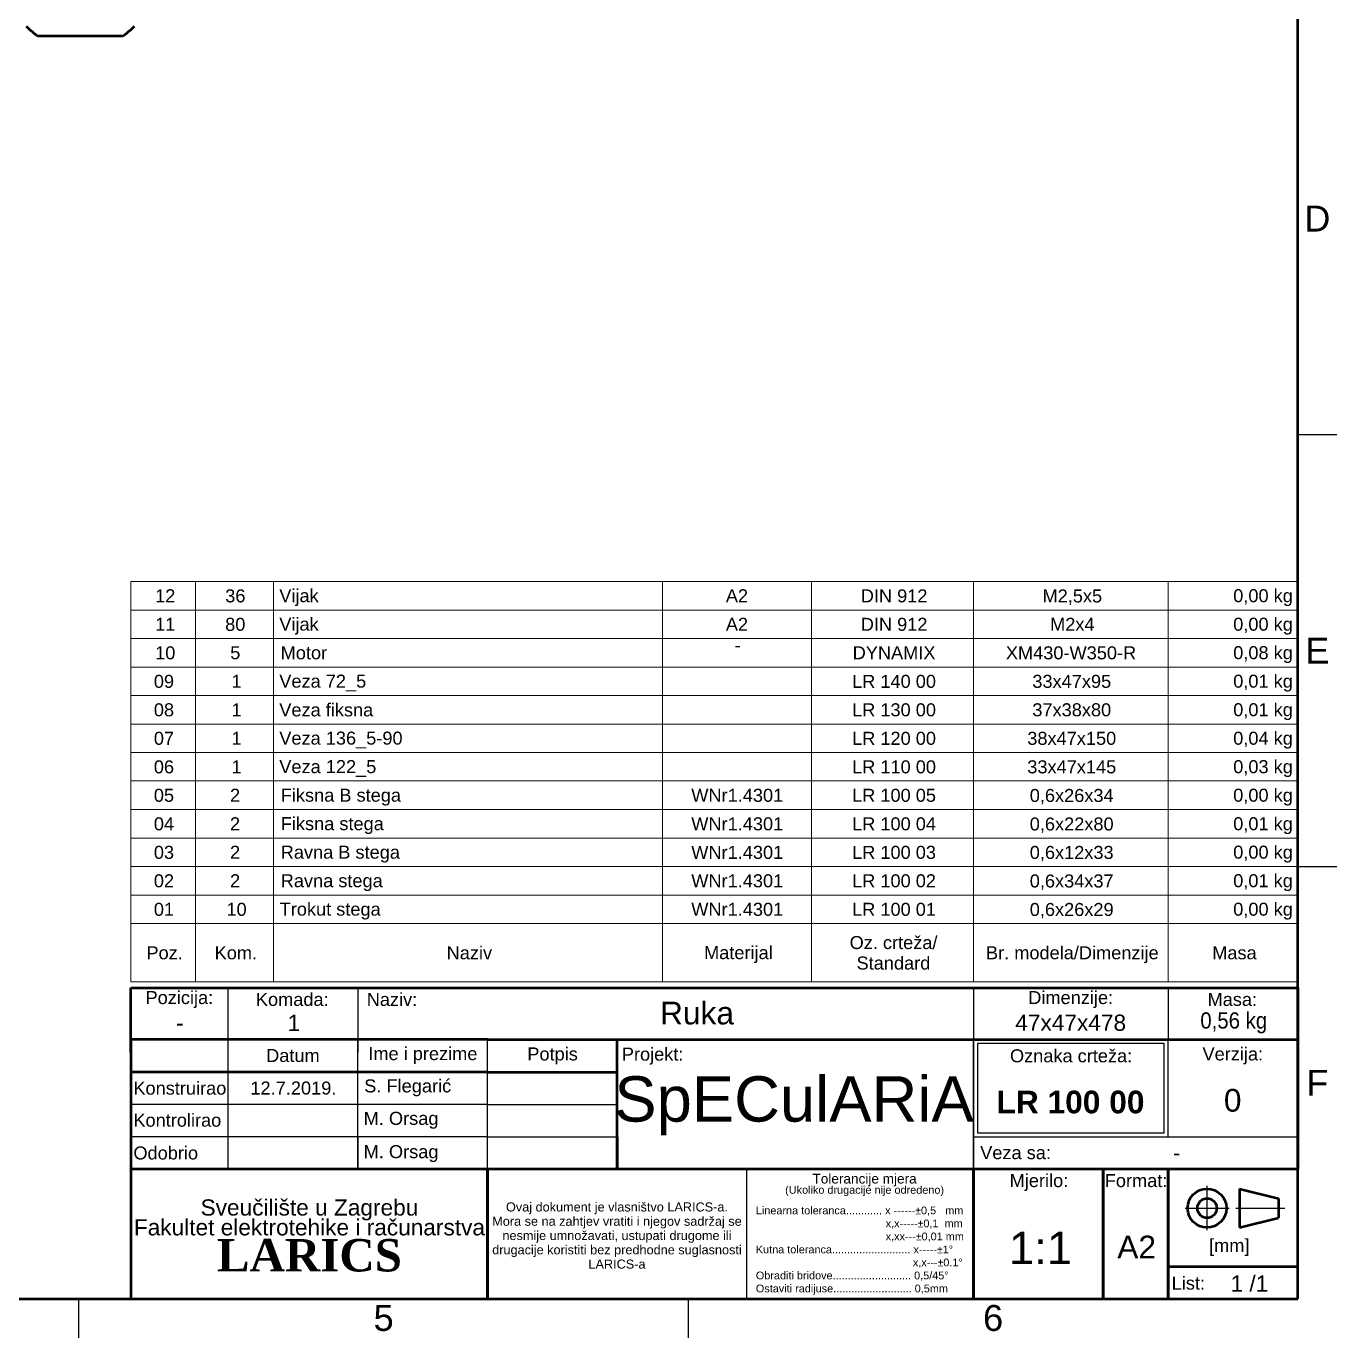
# Model space of a CAD drawing. Header units: millimetres. Extents: x 0 to 590, y 4 to 416.
# Drawn here: x 387.9 to 590, y 4 to 206.3 of the extents above; entities that cross this region are included whole.
import ezdxf
from ezdxf.enums import TextEntityAlignment as Align

# ---------------------------------------------------------------- set-up
doc = ezdxf.new("R2010")
doc.units = ezdxf.units.MM
doc.layers.add('Sketch Geometry(INTECO)', color=7, linetype='Continuous', lineweight=50)
doc.layers.add('Symbols(INTECO)', color=7, linetype='Continuous', lineweight=18)
doc.layers.add('Visible Edges(INTECO)', color=7, linetype='Continuous', lineweight=50, true_color=0x262659)
doc.styles.add('Current-ISO', font='arial.ttf')
doc.styles.add('Current-ISO-INTECO', font='arial.ttf')
doc.styles.add('Text Style101', font='arial.ttf')
doc.styles.add('Text Style102', font='arialbd.ttf')
doc.styles.add('Text Style108', font='arial.ttf', dxfattribs={"width": 0.9})
doc.styles.add('Text Style40', font='arial.ttf')
doc.styles.add('Text Style77', font='arial.ttf')
doc.styles.add('Text Style81', font='arial.ttf')

# ---------------------------------------------------------------- blocks, each defined once
blk = doc.blocks.new('Borders INTECO Okvir')
at = {"layer": 'Sketch Geometry(INTECO)'}
for p, q in [((584, 10), (584, 410)), ((20, 10), (584, 10))]:
    blk.add_line(p, q, dxfattribs=at)
at = {"layer": 'Sketch Geometry(INTECO)', "lineweight": 25}
for p, q in [((590, 143.33), (584, 143.33)), ((590, 76.67), (584, 76.67)), ((396, 4), (396, 10)), ((490, 4), (490, 10))]:
    blk.add_line(p, q, dxfattribs=at)
at = {"layer": 'Symbols(INTECO)', "color": 7, "char_height": 4, "style": 'Current-ISO-INTECO'}
for s, insert, attachment_point in [('\\fArial|b0|i0;\\H4.0000;D', (587, 176.67), 5), ('\\fArial|b0|i0;\\H4.0000;E', (587, 110), 5), ('\\fArial|b0|i0;\\H4.0000;F', (587, 43.33), 5), ('\\fArial|b0|i0;\\H4.0000;5', (443, 5), 8), ('\\fArial|b0|i0;\\H4.0000;6', (537, 5), 8)]:
    blk.add_mtext(s, dxfattribs=dict(at, insert=insert, attachment_point=attachment_point))
blk = doc.blocks.new('Title Blocks LARICS Sastavna')
at = {"layer": 'Sketch Geometry(INTECO)'}
for p, q in [((9.74, 57.81), (9.74, 67.81)), ((9.74, 67.81), (24.74, 67.81)), ((24.74, 67.81), (44.74, 67.81)), ((44.74, 67.81), (139.74, 67.81)), ((139.74, 67.81), (169.74, 67.81)), ((169.74, 67.81), (189.74, 67.81)), ((189.74, 67.81), (189.74, 59.81)), ((9.74, 59.81), (9.74, 54.81)), ((24.74, 59.81), (9.74, 59.81)), ((44.74, 59.81), (24.74, 59.81)), ((64.74, 59.81), (44.74, 59.81)), ((64.74, 59.81), (84.74, 59.81)), ((84.74, 39.81), (84.74, 59.81)), ((84.74, 59.81), (139.74, 59.81)), ((139.74, 59.81), (189.74, 59.81)), ((189.74, 59.81), (189.74, 39.81)), ((9.74, 54.81), (9.74, 49.81)), ((24.74, 54.81), (9.74, 54.81)), ((44.74, 54.81), (24.74, 54.81)), ((64.74, 54.81), (44.74, 54.81)), ((64.74, 54.81), (84.74, 54.81)), ((9.74, 49.81), (9.74, 44.81)), ((9.74, 44.81), (9.74, 39.81)), ((84.74, 44.81), (84.74, 39.81)), ((64.74, 39.81), (9.74, 39.81)), ((9.74, 39.81), (9.74, 19.81)), ((64.74, 19.81), (64.74, 39.81)), ((139.74, 39.81), (64.74, 39.81)), ((64.74, 39.81), (64.74, 19.81)), ((139.74, 39.81), (84.74, 39.81)), ((139.74, 19.81), (139.74, 39.81)), ((159.74, 39.81), (139.74, 39.81)), ((139.74, 39.81), (139.74, 19.81)), ((189.74, 39.81), (139.74, 39.81)), ((159.74, 19.81), (159.74, 39.81)), ((169.74, 39.81), (159.74, 39.81)), ((159.74, 39.81), (159.74, 19.81)), ((169.74, 19.81), (169.74, 39.81)), ((189.74, 39.81), (169.74, 39.81)), ((169.74, 39.81), (169.74, 19.81)), ((189.74, 19.81), (189.74, 39.81)), ((180.74, 36.81), (180.74, 30.81)), ((180.74, 36.81), (186.74, 35.31)), ((186.74, 35.31), (186.74, 32.31)), ((180.74, 30.81), (186.74, 32.31)), ((169.74, 24.81), (189.74, 24.81)), ((9.74, 19.81), (64.74, 19.81)), ((64.74, 19.81), (139.74, 19.81)), ((139.74, 19.81), (159.74, 19.81)), ((159.74, 19.81), (169.74, 19.81)), ((169.74, 19.81), (189.74, 19.81))]:
    blk.add_line(p, q, dxfattribs=at)
at = {"layer": 'Sketch Geometry(INTECO)', "lineweight": 25}
for p, q in [((24.74, 67.81), (24.74, 57.8)), ((44.74, 67.81), (44.74, 57.8)), ((139.74, 67.81), (139.74, 59.81)), ((169.74, 67.81), (169.74, 59.81)), ((24.74, 59.81), (24.74, 54.81)), ((44.74, 54.81), (44.74, 59.81)), ((64.74, 54.81), (64.74, 59.81)), ((139.74, 59.81), (139.74, 39.81)), ((139.74, 39.81), (139.74, 59.81)), ((169.14, 59.21), (140.34, 59.21)), ((140.34, 59.21), (140.34, 45.41)), ((169.14, 45.41), (169.14, 59.21)), ((169.74, 44.81), (169.74, 59.81)), ((24.74, 54.81), (24.74, 49.81)), ((44.74, 49.81), (44.74, 54.81)), ((64.74, 49.81), (64.74, 54.81)), ((24.74, 49.81), (9.74, 49.81)), ((24.74, 49.81), (24.74, 44.81)), ((44.74, 49.81), (24.74, 49.81)), ((44.74, 44.81), (44.74, 49.81)), ((64.74, 49.81), (44.74, 49.81)), ((64.74, 44.81), (64.74, 49.81)), ((64.74, 49.81), (84.74, 49.81)), ((24.74, 44.81), (9.74, 44.81)), ((44.74, 44.81), (24.74, 44.81)), ((24.74, 44.81), (24.74, 39.81)), ((44.74, 39.81), (44.74, 44.81)), ((64.74, 44.81), (44.74, 44.81)), ((44.74, 44.81), (44.74, 39.81)), ((64.74, 39.81), (64.74, 44.81)), ((64.74, 44.81), (84.74, 44.81)), ((139.74, 44.81), (189.74, 44.81)), ((140.34, 45.41), (169.14, 45.41)), ((104.74, 19.81), (104.74, 39.81))]:
    blk.add_line(p, q, dxfattribs=at)
at = {"layer": 'Sketch Geometry(INTECO)', "linetype": 'Continuous', "lineweight": 25}
for p, q in [((175.74, 30.4), (175.74, 37.25)), ((172.36, 33.81), (179.15, 33.81)), ((180.18, 33.81), (187.72, 33.81))]:
    blk.add_line(p, q, dxfattribs=at)
at = {"layer": 'Sketch Geometry(INTECO)'}
for radius in [3, 1.5]:
    blk.add_circle((175.74, 33.81), radius, dxfattribs=at)
at = {"layer": 'Symbols(INTECO)', "color": 7, "style": 'Current-ISO-INTECO'}
for s, insert, char_height, width, attachment_point in [('Pozicija:', (17.24, 66), 2.007, 15.1495, 5), ('Komada:', (34.65, 66), 2.007, 19.3631, 5), ('Dimenzije:', (154.71, 66), 2.007, 28.4296, 5), ('Masa:', (179.63, 66), 2.007, 18.4679, 5), ('Ime i prezime', (54.8, 57.35), 2.0066, 20.0481, 5), ('Potpis', (74.8, 57.3), 2.007, 20.1445, 5), ('Projekt:', (85.48, 57.27), 2.007, 16.0912, 4), ('Verzija:', (179.71, 57.3), 2.007, 19.8632, 5), ('Datum', (34.75, 57.35), 2.007, 20.0481, 5), ('Oznaka crteža:', (154.77, 57.3), 2.0066, 29.9734, 5), ('Konstruirao', (10.15, 52.31), 2.0066, 14.8433, 4), ('Kontrolirao', (10.15, 47.37), 2.0066, 14.8433, 4), ('Odobrio', (10.15, 42.31), 2.007, 14.8433, 4), ('Veza sa:', (140.75, 42.36), 2.007, 16.7091, 4), ('Mjerilo:', (149.81, 39.07), 2.007, 19.68, 2), ('Format:', (164.79, 39.07), 2.007, 9.8587, 2), ('[mm]', (176.05, 29.06), 2.007, 6.2278, 1), ('List:', (170.28, 22.23), 2.007, 5.4215, 4), ('\\fArial|b0|i0;\\H2.5000;1 /1 ', (182.27, 22.17), 2.5, 13.6273, 5)]:
    blk.add_mtext(s, dxfattribs=dict(at, insert=insert, char_height=char_height, width=width, attachment_point=attachment_point))
at = {"layer": 'Symbols(INTECO)', "color": 7, "insert": (50.03, 66), "char_height": 2.007, "attachment_point": 5, "style": 'Current-ISO-INTECO'}
blk.add_mtext('Naziv:', dxfattribs=at)
at = {"layer": 'Symbols(INTECO)', "color": 7, "style": 'Current-ISO-INTECO'}
for s, insert, char_height, width, attachment_point, line_spacing_factor in [('{\\H0.74753x;Tolerancije mjera\\H1.33773x;\\P\\H0.59803x;(Ukoliko drugacije nije odredeno)\\H1.30584x; }', (122.92, 37.39), 2.0066, 44.5938, 5, 0.750678), ('{\\H1.24589x;Sveučilište u Zagrebu\\PFakultet elektrotehike i računarstva\\H1.40478x; \\H0.71186x;\\P\\fGeorgia|b1|i0|c0|p18;\\H2x;LARICS\\H1.21393x; }', (37.3, 29.57), 2.0066, 69.724, 5, 0.733889), ('\\fArial|b0|i0;\\H1.4000;Ovaj dokument je vlasništvo LARICS-a.\\PMora se na zahtjev vratiti i njegov sadržaj se nesmije umnožavati, ustupati drugome ili drugacije koristiti bez predhodne suglasnosti LARICS-a', (84.73, 29.58), 1.4, 40.0328, 5, 0.944221), ('\\fArial|b0|i0;\\H1.2000;Linearna toleranca............ x ------\\fAIGDT|b0|i0;\\H1.2000;`\\fArial|b0|i0;\\H1.2000;0,5   mm\\P                                           x,x-----\\fAIGDT|b0|i0;\\H1.2000;`\\fArial|b0|i0;\\H1.2000;0,1  mm\\P                                           x,xx---\\fAIGDT|b0|i0;\\H1.2000;`\\fArial|b0|i0;\\H1.2000;0,01 mm\\PKutna toleranca.......................... x-----\\fAIGDT|b0|i0;\\H1.2000;`\\fArial|b0|i0;\\H1.2000;1\\fAIGDT|b0|i0;\\H1.2000;~\\P\\fArial|b0|i0;\\H1.2000;                                                    x,x---\\fAIGDT|b0|i0;\\H1.2000;`\\fArial|b0|i0;\\H1.2000;0.1\\fAIGDT|b0|i0;\\H1.2000;~\\P\\fArial|b0|i0;\\H1.2000;Obraditi bridove.......................... 0,5/45\\fAIGDT|b0|i0;\\H1.2000;~\\P\\fArial|b0|i0;\\H1.2000;Ostaviti radijuse.......................... 0,5mm', (106.15, 27.26), 1.2, 32.6482, 4, 1.0033)]:
    blk.add_mtext(s, dxfattribs=dict(at, insert=insert, char_height=char_height, width=width, attachment_point=attachment_point, line_spacing_factor=line_spacing_factor))
at = {"layer": 'Symbols(INTECO)', "color": 7}
for tag, p, height, style in [('TITLE_001', (91.37, 62.16), 3.5, 'Text Style40'), ('Pozicija_001', (16.74, 61.15), 2.5, 'Text Style77'), ('Komada_001', (33.93, 61.15), 2.5, 'Text Style77'), ('Gabariti_001', (146.16, 61.17), 2.5, 'Text Style77'), ('CREATION_DATE_001', (28.19, 51.34), 2.01, 'Current-ISO-INTECO'), ('AUTHOR_001', (45.75, 51.67), 2.01, 'Current-ISO-INTECO'), ('PROJECT_001', (84.32, 47.16), 7, 'Text Style101'), ('PART_NUMBER_001', (143.26, 48.44), 3.5, 'Text Style102'), ('REVISION_NUMBER_001', (178.33, 48.7), 3.5, 'Text Style40'), ('CHECKED_BY_001', (45.66, 46.66), 2.01, 'Current-ISO-INTECO'), ('ENG_APPROVED_BY_001', (45.66, 41.52), 2.01, 'Current-ISO-INTECO'), ('Veza_sa_001', (170.46, 41.12), 2.5, 'Text Style77'), ('<Mjerilo>_001', (145.2, 25.18), 5, 'Text Style81'), ('Sheet_Size_001', (161.89, 26.07), 3.5, 'Text Style40')]:
    blk.add_attdef(tag, p, '', height=height, dxfattribs=dict(at, style=style))
at = {"layer": 'Symbols(INTECO)', "color": 7, "style": 'Text Style108', "width": 0.9}
blk.add_attdef('MASS\\P2;_001', (174.7, 61.52), '', height=2.5, dxfattribs=at)
at = {"layer": 'Symbols(INTECO)', "color": 7, "style": 'Current-ISO-INTECO'}
for tag, p in [('CHECKED_DATE', (34.71, 47.3)), ('ENG_APPROVAL_DATE', (34.77, 42.34))]:
    blk.add_attdef(tag, text='', height=2.01, dxfattribs=at).set_placement(p, align=Align.MIDDLE_CENTER)
blk = doc.blocks.new('Popis pozicija')
at = {"layer": 'Symbols(INTECO)'}
for p, q in [((584, 120.67), (404, 120.67)), ((404, 120.67), (404, 67.91)), ((414, 120.67), (414, 67.91)), ((426, 120.67), (426, 67.91)), ((486, 120.67), (486, 67.91)), ((509, 120.67), (509, 67.91)), ((534, 120.67), (534, 67.91)), ((564, 120.67), (564, 67.91)), ((584, 120.67), (584, 67.91)), ((584, 116.28), (404, 116.28)), ((584, 111.88), (404, 111.88)), ((584, 107.48), (404, 107.48)), ((584, 103.09), (404, 103.09)), ((584, 98.69), (404, 98.69)), ((584, 94.29), (404, 94.29)), ((584, 89.9), (404, 89.9)), ((584, 85.5), (404, 85.5)), ((584, 81.1), (404, 81.1)), ((584, 76.7), (404, 76.7)), ((584, 72.31), (404, 72.31)), ((584, 67.91), (404, 67.91)), ((404, 58.89), (404, 67.91)), ((414, 58.89), (414, 67.91)), ((426, 58.89), (426, 67.91)), ((486, 58.89), (486, 67.91)), ((509, 58.89), (509, 67.91)), ((534, 58.89), (534, 67.91)), ((564, 58.89), (564, 67.91)), ((584, 58.89), (584, 67.91)), ((584, 58.89), (404, 58.89))]:
    blk.add_line(p, q, dxfattribs=at)
at = {"layer": 'Symbols(INTECO)', "attachment_point": 7, "style": 'Current-ISO'}
for s, insert, char_height in [('12', (407.76, 117.47), 2.007), ('36', (418.57, 117.43), 2.007), ('Vijak', (426.91, 116.88), 2.007), ('A2', (495.78, 117.47), 2.007), ('DIN 912', (516.59, 117.43), 2.007), ('M2,5x5', (544.62, 117.07), 2.007), ('0,00 kg', (574.03, 116.88), 2.007), ('11', (407.76, 113.07), 2.007), ('80', (418.56, 113.04), 2.007), ('Vijak', (426.91, 112.49), 2.007), ('A2', (495.78, 113.07), 2.007), ('DIN 912', (516.59, 113.04), 2.007), ('M2x4', (545.79, 113.07), 2.007), ('0,00 kg', (574.03, 112.48), 2.007), ('10', (407.76, 108.64), 2.007), ('5', (419.34, 108.66), 2.01), ('Motor', (427.12, 108.65), 2.007), ('-', (497.13, 109.86), 2.01), ('DYNAMIX', (515.34, 108.68), 2.007), ('XM430-W350-R', (538.97, 108.64), 2.0066), ('0,08 kg', (574.03, 108.09), 2.007), ('09', (407.56, 104.24), 2.007), ('1', (419.54, 104.28), 2.01), ('Veza 72_5', (426.91, 103.72), 2.007), ('LR 140 00', (515.25, 104.24), 2.007), ('33x47x95', (543.05, 104.24), 2.007), ('0,01 kg', (574.03, 103.69), 2.007), ('08', (407.56, 99.85), 2.007), ('1', (419.54, 99.88), 2.01), ('Veza fiksna', (426.91, 99.84), 2.0066), ('LR 130 00', (515.25, 99.85), 2.007), ('37x38x80', (543.05, 99.85), 2.007), ('0,01 kg', (574.03, 99.29), 2.007), ('07', (407.56, 95.45), 2.007), ('1', (419.54, 95.48), 2.01), ('Veza 136_5-90', (426.91, 94.93), 2.0066), ('LR 120 00', (515.25, 95.45), 2.007), ('38x47x150', (542.27, 95.45), 2.007), ('0,04 kg', (574.03, 94.89), 2.007), ('06', (407.56, 91.05), 2.007), ('1', (419.54, 91.09), 2.01), ('Veza 122_5', (426.91, 90.53), 2.007), ('LR 110 00', (515.25, 91.05), 2.007), ('33x47x145', (542.27, 91.05), 2.007), ('0,03 kg', (574.03, 90.5), 2.007), ('05', (407.56, 86.66), 2.007), ('2', (419.31, 86.69), 2.01), ('Fiksna B stega', (427.14, 86.1), 2.0066), ('WNr1.4301', (490.45, 86.66), 2.007), ('LR 100 05', (515.25, 86.66), 2.007), ('0,6x26x34', (542.65, 86.29), 2.007), ('0,00 kg', (574.03, 86.1), 2.007), ('04', (407.56, 82.26), 2.007), ('2', (419.31, 82.29), 2.01), ('Fiksna stega', (427.14, 81.71), 2.0066), ('WNr1.4301', (490.45, 82.26), 2.007), ('LR 100 04', (515.25, 82.26), 2.007), ('0,6x22x80', (542.65, 81.89), 2.007), ('0,01 kg', (574.03, 81.7), 2.007), ('03', (407.56, 77.86), 2.007), ('2', (419.31, 77.9), 2.01), ('Ravna B stega', (427.13, 77.31), 2.0066), ('WNr1.4301', (490.45, 77.86), 2.007), ('LR 100 03', (515.25, 77.86), 2.007), ('0,6x12x33', (542.65, 77.5), 2.007), ('0,00 kg', (574.03, 77.31), 2.007), ('02', (407.56, 73.47), 2.007), ('2', (419.31, 73.5), 2.01), ('Ravna stega', (427.13, 72.91), 2.0066), ('WNr1.4301', (490.45, 73.47), 2.007), ('LR 100 02', (515.25, 73.47), 2.007), ('0,6x34x37', (542.65, 73.1), 2.007), ('0,01 kg', (574.03, 72.91), 2.007), ('01', (407.56, 69.07), 2.007), ('10', (418.76, 69.07), 2.007), ('Trokut stega', (426.97, 68.52), 2.0066), ('WNr1.4301', (490.45, 69.07), 2.007), ('LR 100 01', (515.25, 69.07), 2.007), ('0,6x26x29', (542.65, 68.7), 2.007), ('0,00 kg', (574.03, 68.51), 2.007), ('Oz. crteža/', (514.87, 63.94), 2.0066), ('Poz.', (406.42, 62.36), 2.007), ('Kom.', (416.94, 62.36), 2.007), ('Naziv', (452.72, 62.36), 2.007), ('Materijal', (492.42, 61.81), 2.007), ('Standard', (515.94, 60.78), 2.007), ('Br. modela/Dimenzije', (535.9, 61.79), 2.0066), ('Masa', (570.79, 62.36), 2.007)]:
    blk.add_mtext(s, dxfattribs=dict(at, insert=insert, char_height=char_height))

msp = doc.modelspace()

# ---------------------------------------------------------------- linework, layer by layer
at = {"layer": 'Visible Edges(INTECO)'}
msp.add_line((389.637, 204.845), (402.816, 204.845), dxfattribs=at)
for centre, start, end in [((398.476, 216.964), 225.06594, 233.89322), ((393.976, 216.964), 306.10678, 314.93406)]:
    msp.add_arc(centre, 15, start, end, dxfattribs=at)

# ---------------------------------------------------------------- block references
msp.add_blockref('Borders INTECO Okvir', (0, 0))
msp.add_blockref('Title Blocks LARICS Sastavna', (394.258, -9.814)).add_auto_attribs({'Sheet_Size_001': 'A2', '<Mjerilo>_001': '1:1', 'CREATION_DATE_001': '12.7.2019.', 'AUTHOR_001': 'S. Flegarić', 'CHECKED_BY_001': 'M. Orsag', 'ENG_APPROVED_BY_001': 'M. Orsag', 'PROJECT_001': 'SpECulARiA', 'PART_NUMBER_001': 'LR 100 00', 'REVISION_NUMBER_001': '0', 'Veza_sa_001': '-', 'TITLE_001': 'Ruka', 'MASS\\P2;_001': '0,56 kg', 'Pozicija_001': '-', 'Komada_001': '1', 'Gabariti_001': '47x47x478'})
at = {"layer": 'Symbols(INTECO)'}
msp.add_blockref('Popis pozicija', (0, 0), dxfattribs=at)

doc.saveas('drawing.dxf')
